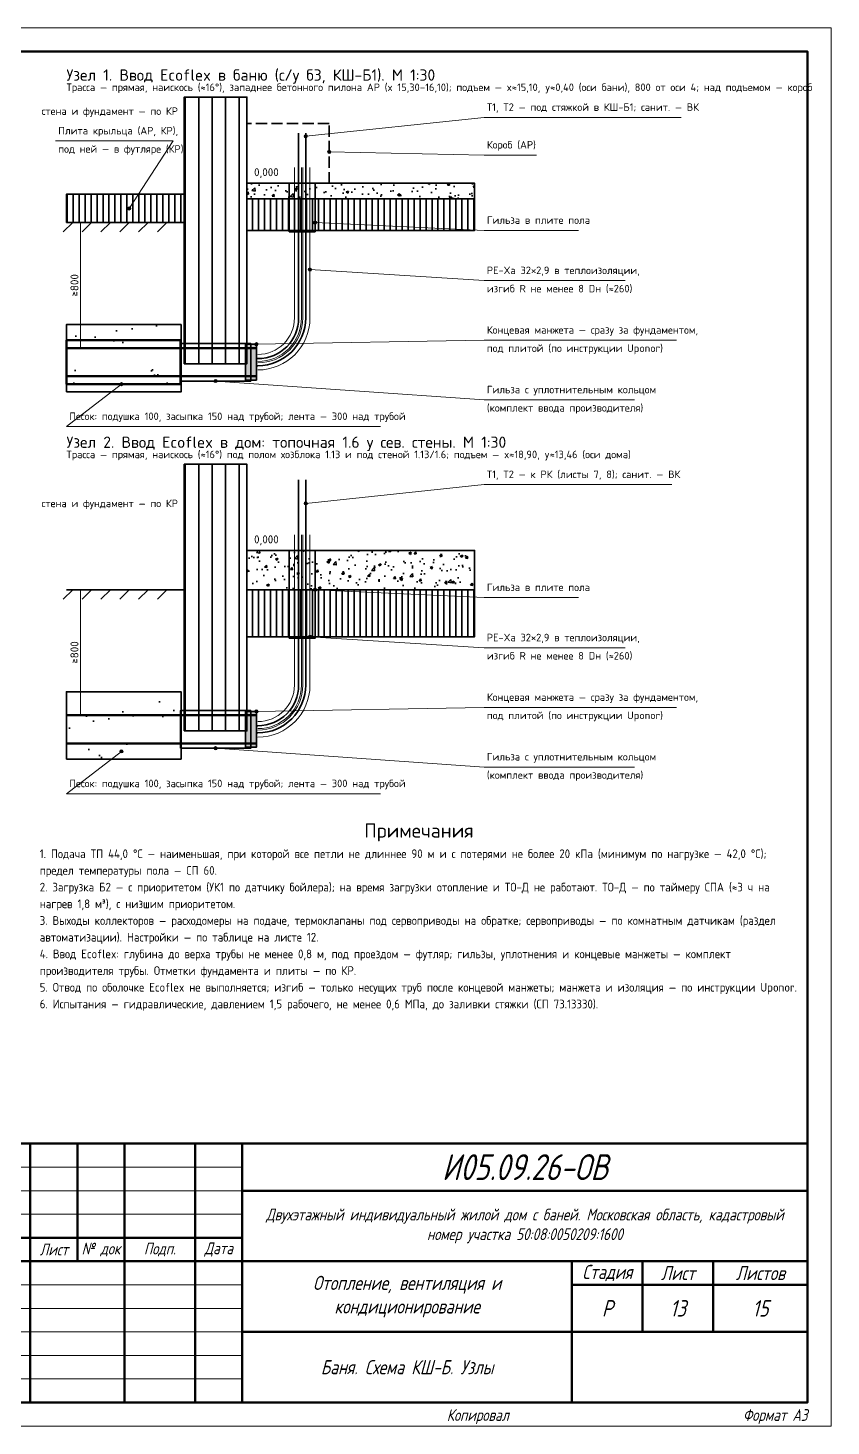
# Paper-space layout 'Лист' of a CAD drawing. Header units: millimetres. Extents: x 0 to 420, y 0 to 297.
# Drawn here: x 249.5 to 420, y 0 to 297 of the extents above; entities that cross this region are included whole.
import ezdxf
from ezdxf.enums import TextEntityAlignment as Align

# ---------------------------------------------------------------- set-up
doc = ezdxf.new("R2010")
doc.units = ezdxf.units.MM
doc.linetypes.add('ОВ_ШТРИХ', pattern=[330, 240, -90])
for name, color, linetype, lineweight in [('ОВ_выноски', 7, 'Continuous', 18), ('ОВ_марки', 7, 'Continuous', 18), ('ОВ_оборуд', 7, 'Continuous', 35), ('ОВ_размеры', 7, 'Continuous', 13), ('ОВ_Т1', 1, 'Continuous', 50), ('ОВ_Т2', 5, 'Continuous', 50), ('ОВ_текст', 7, 'Continuous', 18), ('Рамка', 7, 'Continuous', 50), ('Таблицы', 7, 'Continuous', 18), ('Текст', 7, 'Continuous', 18), ('Тонкие', 8, 'Continuous', 13)]:
    doc.layers.add(name, color=color, linetype=linetype, lineweight=lineweight)
doc.styles.add('GOST', font='isocpeur.ttf', dxfattribs={"width": 0.9})
doc.styles.add('GOST_I', font='isocpeur.ttf', dxfattribs={"width": 0.8})

psp = doc.layouts.new('Лист')

# ---------------------------------------------------------------- hatches: boundary and pattern name
at = {"layer": 'ОВ_выноски'}
h = psp.add_hatch(color=7, dxfattribs=at)
edge = h.paths.add_edge_path()
edge.add_arc((308.47, 274), 0.35, 0, 360)
h = psp.add_hatch(color=7, dxfattribs=at)
edge = h.paths.add_edge_path()
edge.add_arc((313.47, 270.67), 0.35, 0, 360)
h = psp.add_hatch(color=7, dxfattribs=at)
edge = h.paths.add_edge_path()
edge.add_arc((271, 258.67), 0.35, 0, 360)
h = psp.add_hatch(color=7, dxfattribs=at)
edge = h.paths.add_edge_path()
edge.add_arc((310.47, 255.67), 0.35, 0, 360)
h = psp.add_hatch(color=7, dxfattribs=at)
edge = h.paths.add_edge_path()
edge.add_arc((309.37, 245.67), 0.35, 0, 360)
h = psp.add_hatch(color=7, dxfattribs=at)
edge = h.paths.add_edge_path()
edge.add_arc((298, 229.8), 0.35, 0, 360)
h = psp.add_hatch(color=7, dxfattribs=at)
edge = h.paths.add_edge_path()
edge.add_arc((269.33, 221.33), 0.35, 0, 360)
h = psp.add_hatch(color=7, dxfattribs=at)
edge = h.paths.add_edge_path()
edge.add_arc((289.33, 222), 0.35, 0, 360)
h = psp.add_hatch(color=7, dxfattribs=at)
edge = h.paths.add_edge_path()
edge.add_arc((308.47, 196), 0.35, 0, 360)
h = psp.add_hatch(color=7, dxfattribs=at)
edge = h.paths.add_edge_path()
edge.add_arc((310.47, 177.67), 0.35, 0, 360)
h = psp.add_hatch(color=7, dxfattribs=at)
edge = h.paths.add_edge_path()
edge.add_arc((309.37, 167.67), 0.35, 0, 360)
h = psp.add_hatch(color=7, dxfattribs=at)
edge = h.paths.add_edge_path()
edge.add_arc((298, 151.8), 0.35, 0, 360)
h = psp.add_hatch(color=7, dxfattribs=at)
edge = h.paths.add_edge_path()
edge.add_arc((269.33, 143.33), 0.35, 0, 360)
h = psp.add_hatch(color=7, dxfattribs=at)
edge = h.paths.add_edge_path()
edge.add_arc((289.33, 144), 0.35, 0, 360)
at = {"layer": 'ОВ_оборуд'}
h = psp.add_hatch(dxfattribs=at)
h.set_pattern_fill('ANSI31', scale=0.9, angle=45)
h.paths.add_polyline_path([(282.67, 225.67), (296, 225.67), (296, 282.33), (282.67, 282.33)])
h = psp.add_hatch(dxfattribs=at)
h.set_pattern_fill('ANSI31', scale=0.4, angle=45)
h.paths.add_polyline_path([(257.67, 255.67), (282.67, 255.67), (282.67, 261.67), (257.67, 261.67)])
h = psp.add_hatch(dxfattribs=at)
h.set_pattern_fill('AR-CONC', scale=0.03)
h.paths.add_polyline_path([(296, 260.67), (344.33, 260.67), (344.33, 264), (296, 264)])
h = psp.add_hatch(dxfattribs=at)
h.set_pattern_fill('ANSI31', scale=0.4, angle=45)
h.paths.add_polyline_path([(296, 254), (344.33, 254), (344.33, 260.67), (296, 260.67)])
h = psp.add_hatch(dxfattribs=at)
h.set_pattern_fill('AR-SAND', scale=0.25)
h.paths.add_polyline_path([(257.67, 219.67), (282, 219.67), (282, 234), (257.67, 234)])
for points in [[(295.67, 222.2), (298, 222.2), (298, 229.8), (295.67, 229.8)], [(295.67, 144.2), (298, 144.2), (298, 151.8), (295.67, 151.8)]]:
    psp.add_hatch(color=8, dxfattribs=at).paths.add_polyline_path(points)
h = psp.add_hatch(dxfattribs=at)
h.set_pattern_fill('ANSI31', scale=0.9, angle=45)
h.paths.add_polyline_path([(282.67, 147.67), (296, 147.67), (296, 204.33), (282.67, 204.33)])
h = psp.add_hatch(dxfattribs=at)
h.set_pattern_fill('AR-CONC', scale=0.03)
h.paths.add_polyline_path([(296, 177.67), (344.33, 177.67), (344.33, 186), (296, 186)])
h = psp.add_hatch(dxfattribs=at)
h.set_pattern_fill('ANSI31', scale=0.4, angle=45)
h.paths.add_polyline_path([(296, 167.67), (344.33, 167.67), (344.33, 177.67), (296, 177.67)])
h = psp.add_hatch(dxfattribs=at)
h.set_pattern_fill('AR-SAND', scale=0.25)
h.paths.add_polyline_path([(257.67, 141.67), (282, 141.67), (282, 156), (257.67, 156)])

# ---------------------------------------------------------------- linework, layer by layer
at = {"layer": 'ОВ_выноски'}
for points in [[(308.47, 274), (346.33, 278)], [(346.33, 278), (388.21, 278)], [(255.33, 273), (280.33, 273)], [(271, 258.67), (280.33, 273)], [(313.47, 270.67), (346.33, 270)], [(346.33, 270), (357.45, 270)], [(310.47, 255.67), (346.33, 254)], [(346.33, 254), (366.38, 254)], [(309.37, 245.67), (346.33, 243.33)], [(346.33, 243.33), (376.3, 243.33)], [(298, 229.8), (346.33, 230.67)], [(346.33, 230.67), (387.21, 230.67)], [(269.33, 221.33), (257.67, 212.33)], [(289.33, 222), (346.33, 218)], [(346.33, 218), (378.29, 218)], [(257.67, 212.33), (324.34, 212.33)], [(308.47, 196), (346.33, 200)], [(346.33, 200), (386.22, 200)], [(310.47, 177.67), (346.33, 176)], [(346.33, 176), (366.38, 176)], [(309.37, 167.67), (346.33, 165.33)], [(346.33, 165.33), (376.3, 165.33)], [(298, 151.8), (346.33, 152.67)], [(346.33, 152.67), (387.21, 152.67)], [(269.33, 143.33), (257.67, 134.33)], [(289.33, 144), (346.33, 140)], [(346.33, 140), (378.29, 140)], [(257.67, 134.33), (324.34, 134.33)]]:
    psp.add_lwpolyline(points, dxfattribs=at)
for centre in [(308.47, 274), (313.47, 270.67), (271, 258.67), (310.47, 255.67), (309.37, 245.67), (298, 229.8), (269.33, 221.33), (289.33, 222), (308.47, 196), (310.47, 177.67), (309.37, 167.67), (298, 151.8), (269.33, 143.33), (289.33, 144)]:
    psp.add_circle(centre, 0.35, dxfattribs=at)
at = {"layer": 'ОВ_оборуд'}
for points in [[(282.67, 225.67), (296, 225.67), (296, 282.33), (282.67, 282.33)], [(257.67, 255.67), (282.67, 255.67), (282.67, 261.67), (257.67, 261.67)], [(296, 260.67), (344.33, 260.67), (344.33, 264), (296, 264)], [(304.97, 253.7), (310.47, 253.7), (310.47, 264), (304.97, 264)], [(296, 254), (344.33, 254), (344.33, 260.67), (296, 260.67)], [(257.67, 219.67), (282, 219.67), (282, 234), (257.67, 234)], [(281.87, 222), (296.8, 222), (296.8, 230), (281.87, 230)], [(295.67, 222.2), (298, 222.2), (298, 229.8), (295.67, 229.8)], [(282.67, 147.67), (296, 147.67), (296, 204.33), (282.67, 204.33)], [(296, 177.67), (344.33, 177.67), (344.33, 186), (296, 186)], [(304.97, 167.37), (310.47, 167.37), (310.47, 186), (304.97, 186)], [(296, 167.67), (344.33, 167.67), (344.33, 177.67), (296, 177.67)], [(257.67, 141.67), (282, 141.67), (282, 156), (257.67, 156)], [(281.87, 144), (296.8, 144), (296.8, 152), (281.87, 152)], [(295.67, 144.2), (298, 144.2), (298, 151.8), (295.67, 151.8)]]:
    psp.add_lwpolyline(points, close=True, dxfattribs=at)
at = {"layer": 'ОВ_оборуд', "linetype": 'ОВ_ШТРИХ', "ltscale": 0.01}
psp.add_lwpolyline([(296, 264), (313.47, 264), (313.47, 276.67), (296, 276.67)], close=True, dxfattribs=at)
at = {"layer": 'ОВ_оборуд', "lineweight": 13}
for points in [[(306.07, 235.42), (306.07, 267.33)], [(307.57, 235.42), (307.57, 267.33)], [(307.87, 235.42), (307.87, 267.33)], [(309.37, 235.42), (309.37, 267.33)], [(259, 255.67), (257, 253.67)], [(263, 255.67), (261, 253.67)], [(267, 255.67), (265, 253.67)], [(271, 255.67), (269, 253.67)], [(275, 255.67), (273, 253.67)], [(279, 255.67), (277, 253.67)], [(306.07, 157.42), (306.07, 189.33)], [(307.57, 157.42), (307.57, 189.33)], [(307.87, 157.42), (307.87, 189.33)], [(309.37, 157.42), (309.37, 189.33)], [(259, 177.67), (257, 175.67)], [(263, 177.67), (261, 175.67)], [(267, 177.67), (265, 175.67)], [(271, 177.67), (269, 175.67)], [(275, 177.67), (273, 175.67)], [(279, 177.67), (277, 175.67)]]:
    psp.add_lwpolyline(points, dxfattribs=at)
at = {"layer": 'ОВ_оборуд', "lineweight": 35}
for points in [[(296, 264), (344.33, 264)], [(257.67, 255.67), (282.67, 255.67)], [(296, 186), (344.33, 186)], [(257.67, 177.67), (282.67, 177.67)]]:
    psp.add_lwpolyline(points, dxfattribs=at)
at = {"layer": 'ОВ_оборуд', "lineweight": 50}
psp.add_lwpolyline([(257.67, 221.33), (281.87, 221.33), (281.87, 230.67), (257.67, 230.67)], close=True, dxfattribs=at)
at = {"layer": 'ОВ_оборуд', "lineweight": 13}
for centre, radius in [((298.3, 235.42), 7.77), ((298.3, 235.42), 9.57), ((298.3, 235.42), 9.27), ((298.3, 235.42), 11.07), ((298.3, 157.42), 7.77), ((298.3, 157.42), 9.57), ((298.3, 157.42), 9.27), ((298.3, 157.42), 11.07)]:
    psp.add_arc(centre, radius, 270, 360, dxfattribs=at)
at = {"layer": 'ОВ_размеры'}
for points in [[(260.67, 255.67), (260.67, 229)], [(260.67, 177.67), (260.67, 151)]]:
    psp.add_lwpolyline(points, dxfattribs=at)
at = {"layer": 'ОВ_Т1', "lineweight": 35}
for points in [[(306.97, 235.42), (306.97, 274.67)], [(298, 226.75), (298.3, 226.75)], [(306.97, 157.42), (306.97, 201)], [(298, 148.75), (298.3, 148.75)]]:
    psp.add_lwpolyline(points, dxfattribs=at)
at = {"layer": 'ОВ_Т1', "color": 6}
for points in [[(257.67, 229), (298, 229)], [(257.67, 223), (298, 223)], [(257.67, 151), (298, 151)], [(257.67, 145), (298, 145)]]:
    psp.add_lwpolyline(points, dxfattribs=at)
at = {"layer": 'ОВ_Т1', "lineweight": 35}
for centre in [(298.3, 235.42), (298.3, 157.42)]:
    psp.add_arc(centre, 8.67, 270, 360, dxfattribs=at)
at = {"layer": 'ОВ_Т2', "lineweight": 35}
for points in [[(308.47, 235.42), (308.47, 274.67)], [(298, 225.25), (298.3, 225.25)], [(308.47, 157.42), (308.47, 201)], [(298, 147.25), (298.3, 147.25)]]:
    psp.add_lwpolyline(points, dxfattribs=at)
for centre in [(298.3, 235.42), (298.3, 157.42)]:
    psp.add_arc(centre, 10.17, 270, 360, dxfattribs=at)
at = {"layer": 'Рамка', "lineweight": 50}
for points in [[(20, 5), (415, 5), (415, 292), (20, 292)], [(230, 5), (415, 5), (415, 60), (230, 60)]]:
    psp.add_lwpolyline(points, close=True, dxfattribs=at)
at = {"layer": 'Таблицы', "lineweight": 50}
for p, q in [((250, 5), (250, 60)), ((260, 35), (260, 60)), ((270, 5), (270, 60)), ((285, 5), (285, 60)), ((295, 5), (295, 60)), ((295, 50), (415, 50)), ((230, 40), (295, 40)), ((230, 35), (415, 35)), ((365, 5), (365, 35)), ((380, 20), (380, 35)), ((395, 20), (395, 35)), ((365, 30), (415, 30)), ((295, 20), (415, 20))]:
    psp.add_line(p, q, dxfattribs=at)
at = {"layer": 'Таблицы', "lineweight": 18}
for p, q in [((230, 55), (295, 55)), ((230, 50), (295, 50)), ((230, 45), (295, 45)), ((230, 30), (295, 30)), ((230, 25), (295, 25)), ((230, 20), (295, 20)), ((230, 15), (295, 15)), ((230, 10), (295, 10))]:
    psp.add_line(p, q, dxfattribs=at)
at = {"layer": 'Тонкие'}
psp.add_lwpolyline([(0, 0), (420, 0), (420, 297), (0, 297)], close=True, dxfattribs=at)

# ---------------------------------------------------------------- texts
at = {"layer": 'ОВ_марки', "style": 'GOST'}
for s, p in [('Т1, Т2 — под стяжкой в КШ-Б1; санит. — ВК', (346.93, 278.9)), ('Плита крыльца (АР, КР),', (255.93, 273.9)), ('Короб (АР)', (346.93, 270.9)), ('Гильза в плите пола', (346.93, 254.9)), ('PE-Xa 32×2,9 в теплоизоляции,', (346.93, 244.23)), ('Концевая манжета — сразу за фундаментом,', (346.93, 231.57)), ('Гильза с уплотнительным кольцом', (346.93, 218.9)), ('Песок: подушка 100, засыпка 150 над трубой; лента — 300 над трубой', (258.27, 213.23)), ('Т1, Т2 — к РК (листы 7, 8); санит. — ВК', (346.93, 200.9)), ('Гильза в плите пола', (346.93, 176.9)), ('PE-Xa 32×2,9 в теплоизоляции,', (346.93, 166.23)), ('Концевая манжета — сразу за фундаментом,', (346.93, 153.57)), ('Гильза с уплотнительным кольцом', (346.93, 140.9)), ('Песок: подушка 100, засыпка 150 над трубой; лента — 300 над трубой', (258.27, 135.23))]:
    psp.add_text(s, height=1.6, dxfattribs=at).set_placement(p, align=Align.BOTTOM_LEFT)
for s, p in [('под ней — в футляре (КР)', (255.93, 272.1)), ('изгиб R не менее 8 Dн (≈260)', (346.93, 242.43)), ('под плитой (по инструкции Uponor)', (346.93, 229.77)), ('(комплект ввода производителя)', (346.93, 217.1)), ('изгиб R не менее 8 Dн (≈260)', (346.93, 164.43)), ('под плитой (по инструкции Uponor)', (346.93, 151.77)), ('(комплект ввода производителя)', (346.93, 139.1))]:
    psp.add_text(s, height=1.6, dxfattribs=at).set_placement(p, align=Align.TOP_LEFT)
at = {"layer": 'ОВ_размеры', "style": 'GOST'}
for p in [(297.5, 265), (297.5, 187)]:
    psp.add_text('0,000', height=1.7, dxfattribs=at).set_placement(p, align=Align.BOTTOM_LEFT)
for p in [(259.37, 242.33), (259.37, 164.33)]:
    psp.add_text('≥800', height=1.7, rotation=90, dxfattribs=at).set_placement(p, align=Align.MIDDLE_CENTER)
at = {"layer": 'ОВ_текст', "style": 'GOST'}
for s, height, p in [('Узел 1. Ввод Ecoflex в баню (с/у б3, КШ-Б1). М 1:30', 2.4, (257.67, 287)), ('Трасса — прямая, наискось (≈16°), западнее бетонного пилона АР (x 15,30–16,10); подъем — x≈15,10, y≈0,40 (оси бани), 800 от оси 4; над подъемом — короб', 1.6, (257.67, 284.4)), ('Узел 2. Ввод Ecoflex в дом: топочная 1.6 у сев. стены. М 1:30', 2.4, (257.67, 209)), ('Трасса — прямая, наискось (≈16°) под полом хозблока 1.13 и под стеной 1.13/1.6; подъем — x≈18,90, y≈13,46 (оси дома)', 1.6, (257.67, 206.4))]:
    psp.add_text(s, height=height, dxfattribs=at).set_placement(p, align=Align.MIDDLE_LEFT)
for p in [(281.33, 279.33), (281.33, 196)]:
    psp.add_text('стена и фундамент — по КР', height=1.6, dxfattribs=at).set_placement(p, align=Align.MIDDLE_RIGHT)
at = {"layer": 'Текст', "style": 'GOST'}
psp.add_text('Примечания', height=3, dxfattribs=at).set_placement((332.5, 126.5), align=Align.MIDDLE_CENTER)
at = {"layer": 'Текст', "insert": (252, 122.5), "char_height": 1.85, "width": 161, "attachment_point": 1, "line_spacing_factor": 1.15, "style": 'GOST'}
psp.add_mtext('1. Подача ТП 44,0 °С — наименьшая, при которой все петли не длиннее 90 м и с потерями не более 20 кПа (минимум по нагрузке — 42,0 °С); предел температуры пола — СП 60.\\P2. Загрузка Б2 — с приоритетом (УК1 по датчику бойлера); на время загрузки отопление и ТО-Д не работают. ТО-Д — по таймеру СПА (≈3 ч на нагрев 1,8 м³), с низшим приоритетом.\\P3. Выходы коллекторов — расходомеры на подаче, термоклапаны под сервоприводы на обратке; сервоприводы — по комнатным датчикам (раздел автоматизации). Настройки — по таблице на листе 12.\\P4. Ввод Ecoflex: глубина до верха трубы не менее 0,8 м, под проездом — футляр; гильзы, уплотнения и концевые манжеты — комплект производителя трубы. Отметки фундамента и плиты — по КР.\\P5. Отвод по оболочке Ecoflex не выполняется; изгиб — только несущих труб после концевой манжеты; манжета и изоляция — по инструкции Uponor.\\P6. Испытания — гидравлические, давлением 1,5 рабочего, не менее 0,6 МПа, до заливки стяжки (СП 73.13330).', dxfattribs=at)
at = {"layer": 'Текст', "style": 'GOST_I'}
for s, insert, char_height, attachment_point in [('{\\W0.8;\\Q15;И05.09.26-ОВ}', (355, 55), 5.5, 5), ('{\\W0.8;\\Q15;Лист}', (255, 37.5), 2.5, 5), ('{\\W0.8;\\Q15;№ док}', (265, 37.5), 2.5, 5), ('{\\W0.8;\\Q15;Подп.}', (277.5, 37.5), 2.5, 5), ('{\\W0.8;\\Q15;Дата}', (290, 37.5), 2.5, 5), ('{\\W0.8;\\Q15;Стадия}', (372.5, 32.5), 3, 5), ('{\\W0.8;\\Q15;Лист}', (387.5, 32.5), 3, 5), ('{\\W0.8;\\Q15;Листов}', (405, 32.5), 3, 5), ('{\\W0.8;\\Q15;}', (250.8, 32.5), 3, 4), ('{\\W0.8;\\Q15;}', (285.6, 32.5), 3, 4), ('{\\W0.8;\\Q15;}', (250.8, 27.5), 3, 4), ('{\\W0.8;\\Q15;}', (285.6, 27.5), 3, 4), ('{\\W0.8;\\Q15;Р}', (372.5, 25), 3.5, 5), ('{\\W0.8;\\Q15;13}', (387.5, 25), 3.5, 5), ('{\\W0.8;\\Q15;15}', (405, 25), 3.5, 5), ('{\\W0.8;\\Q15;}', (250.8, 12.5), 3, 4), ('{\\W0.8;\\Q15;}', (285.6, 12.5), 3, 4), ('{\\W0.8;\\Q15;}', (250.8, 7.5), 3, 4), ('{\\W0.8;\\Q15;}', (285.6, 7.5), 3, 4), ('{\\W0.8;\\Q15;Копировал}', (345, 2), 2.5, 5), ('{\\W0.8;\\Q15;Формат А3}', (415, 2), 2.5, 6)]:
    psp.add_mtext(s, dxfattribs=dict(at, insert=insert, char_height=char_height, attachment_point=attachment_point))
at = {"layer": 'Текст', "attachment_point": 5, "style": 'GOST_I'}
for s, insert, char_height, width in [('{\\W0.8;\\Q15;Двухэтажный индивидуальный жилой дом с баней. Московская область, кадастровый номер участка 50:08:0050209:1600}', (355, 42.5), 2.5, 116), ('{\\W0.8;\\Q15;Отопление, вентиляция и кондиционирование}', (330, 27.5), 3, 66), ('{\\W0.8;\\Q15;Баня. Схема КШ-Б. Узлы}', (330, 12.5), 3, 66)]:
    psp.add_mtext(s, dxfattribs=dict(at, insert=insert, char_height=char_height, width=width))

doc.saveas('drawing.dxf')
